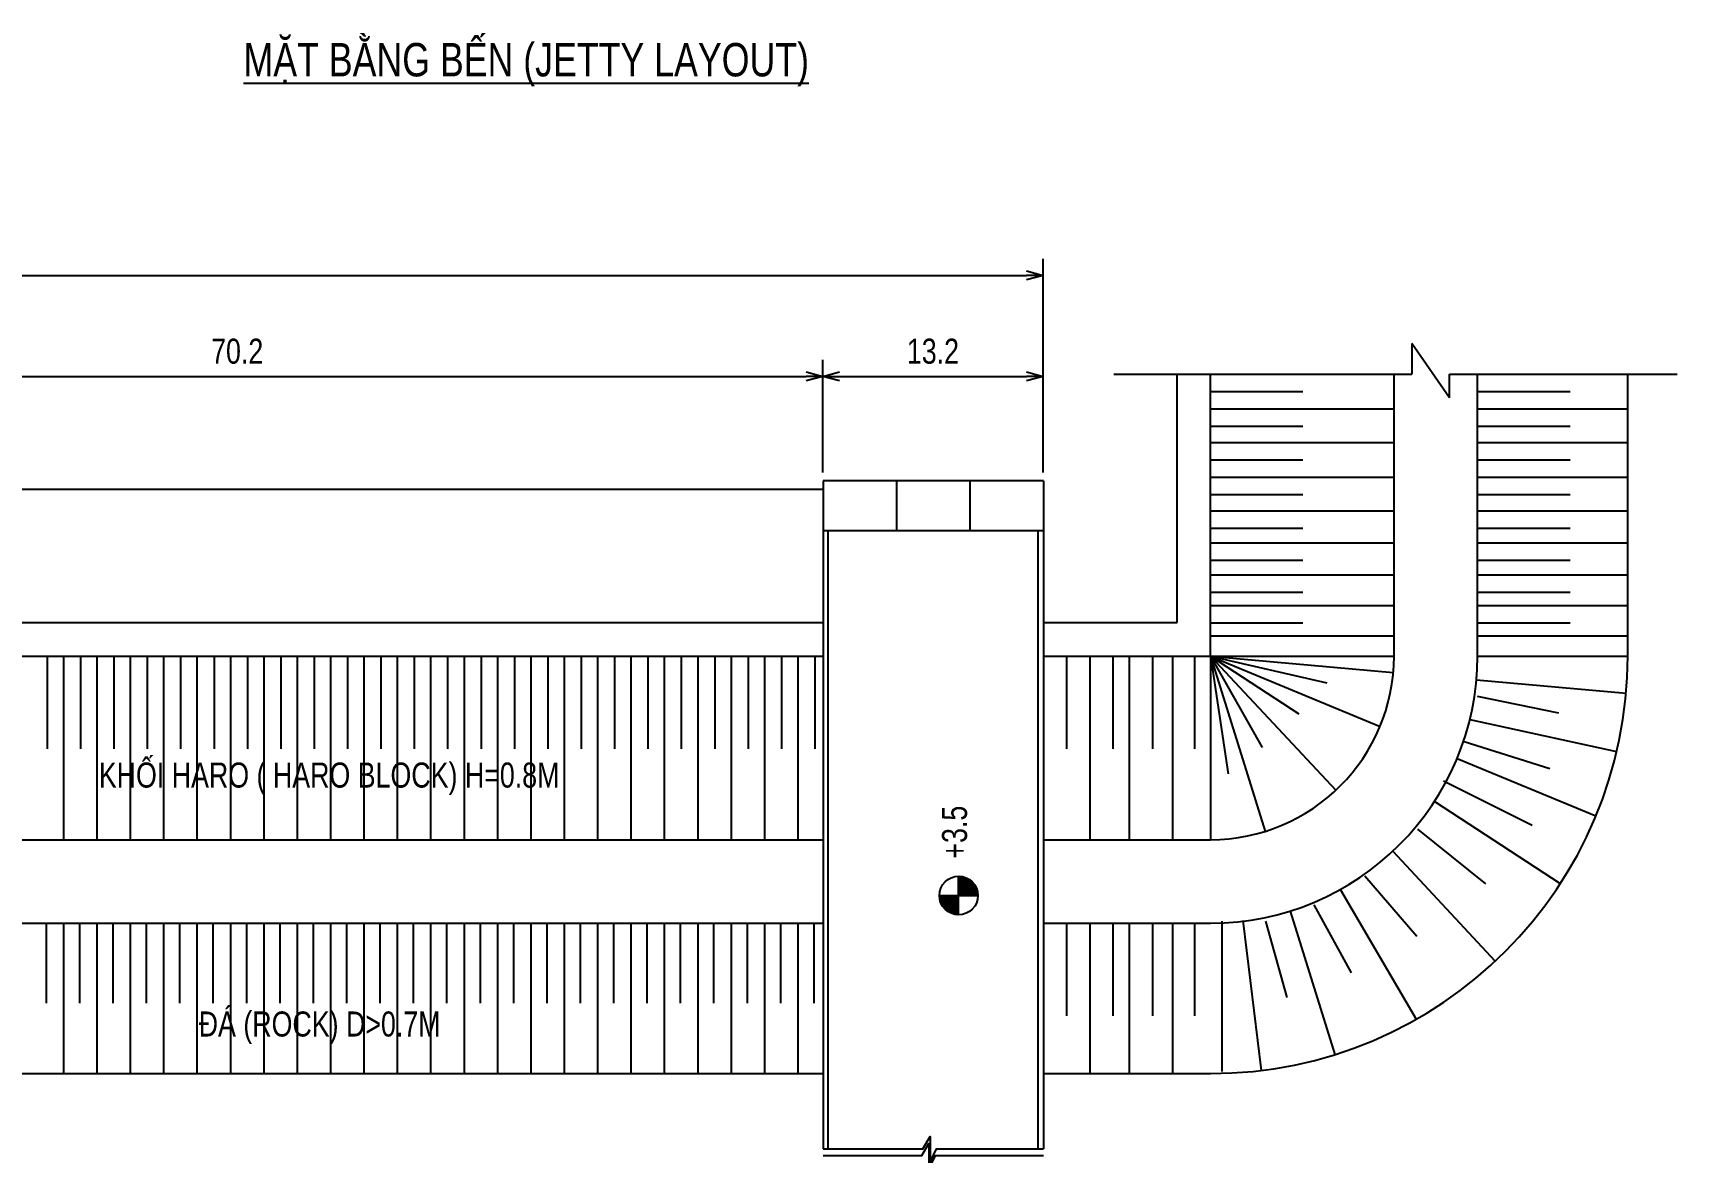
# Model space of a CAD drawing. Header units: millimetres. Extents: x -219544 to 1876052, y -110495 to 144706.
# Drawn here: x -53174 to 45341, y 77679 to 144706 of the extents above; entities that cross this region are included whole.
import ezdxf
from ezdxf.enums import TextEntityAlignment as Align

# ---------------------------------------------------------------- set-up
doc = ezdxf.new("R2010")
doc.units = ezdxf.units.MM
doc.header["$LTSCALE"] = 3
doc.header["$MEASUREMENT"] = 0
doc.layers.get('0').update_dxf_attribs({"linetype": 'CONTINUOUS'})
doc.layers.get('DEFPOINTS').update_dxf_attribs({"linetype": 'CONTINUOUS'})
for name, color, linetype in [('DIM-HATCH', 2, 'CONTINUOUS'), ('FRAME', 1, 'CONTINUOUS'), ('MAINLINE', 1, 'CONTINUOUS'), ('point hai do', 105, 'CONTINUOUS')]:
    doc.layers.add(name, color=color, linetype=linetype)
doc.styles.add('TXT3', font='vn_vni.shx', dxfattribs={"width": 0.8})
doc.dimstyles.get("Standard").update_dxf_attribs({"dimtxt": 1500, "dimasz": 1000, "dimexe": 1000, "dimexo": 500, "dimgap": 750, "dimtad": 1, "dimdec": 1, "dimlfac": 0.001, "dimzin": 0, "dimdsep": 46, "dimtxsty": 'TXT3', "dimblk": 'OPEN30', "dimcen": 1500, "dimadec": 0, "dimazin": 0, "dimtfac": 0.75, "dimtdec": 1, "dimtmove": 2, "dimatfit": 3, "dimldrblk": 'OPEN30', "dimfxl": 1, "dimtolj": 1, "dimtzin": 0, "dimarcsym": 0})

# ---------------------------------------------------------------- blocks, each defined once
blk = doc.blocks.new('_Open30')
at = {"color": 0, "linetype": 'ByBlock', "lineweight": -2}
for p, q in [((-1, 0.268), (0, 0)), ((0, 0), (-1, -0.268)), ((0, 0), (-1, 0))]:
    blk.add_line(p, q, dxfattribs=at)
blk = doc.blocks.new('*D28')
at = {"color": 0, "lineweight": -2}
for p, q in [((-5846, 118381), (-5846, 125135)), ((7354, 118381), (7354, 125135)), ((-4846, 124135), (6354, 124135))]:
    blk.add_line(p, q, dxfattribs=at)
at = {"layer": 'DEFPOINTS', "color": 0}
for p in [(7354, 124135), (-5846, 117881), (7354, 117881)]:
    blk.add_point(p, dxfattribs=at)
at = {"color": 0, "lineweight": -2, "xscale": 1000, "yscale": 1000, "zscale": 1000, "rotation": 180}
blk.add_blockref('_Open30', (-5846, 124135), dxfattribs=at)
at = {"color": 0, "lineweight": -2, "xscale": 1000, "yscale": 1000, "zscale": 1000}
blk.add_blockref('_Open30', (7354, 124135), dxfattribs=at)
at = {"color": 0, "insert": (754, 125635), "char_height": 1500, "attachment_point": 5, "style": 'TXT3'}
blk.add_mtext('\\A1;13.2', dxfattribs=at)
blk = doc.blocks.new('*D88')
at = {"layer": 'DEFPOINTS', "color": 0}
for p in [(-5846, 124135), (-76020, 117881), (-5846, 117881)]:
    blk.add_point(p, dxfattribs=at)
at = {"layer": 'FRAME', "color": 0, "lineweight": -2}
for p, q in [((-76020, 118381), (-76020, 125135)), ((-5846, 118381), (-5846, 125135)), ((-75020, 124135), (-6846, 124135))]:
    blk.add_line(p, q, dxfattribs=at)
at = {"layer": 'FRAME', "color": 0, "lineweight": -2, "xscale": 1000, "yscale": 1000, "zscale": 1000, "rotation": 180}
blk.add_blockref('_Open30', (-76020, 124135), dxfattribs=at)
at = {"layer": 'FRAME', "color": 0, "lineweight": -2, "xscale": 1000, "yscale": 1000, "zscale": 1000}
blk.add_blockref('_Open30', (-5846, 124135), dxfattribs=at)
at = {"layer": 'FRAME', "color": 0, "insert": (-40933, 125635), "char_height": 1500, "attachment_point": 5, "style": 'TXT3'}
blk.add_mtext('\\A1;70.2', dxfattribs=at)
blk = doc.blocks.new('*D89')
at = {"color": 0, "lineweight": -2}
for p, q in [((-172620, 122453), (-172620, 131184)), ((7354, 122453), (7354, 131184)), ((-171620, 130184), (6354, 130184))]:
    blk.add_line(p, q, dxfattribs=at)
at = {"layer": 'DEFPOINTS', "color": 0}
for p in [(7354, 130184), (-172620, 121953), (7354, 121953)]:
    blk.add_point(p, dxfattribs=at)
at = {"color": 0, "lineweight": -2, "xscale": 1000, "yscale": 1000, "zscale": 1000, "rotation": 180}
blk.add_blockref('_Open30', (-172620, 130184), dxfattribs=at)
at = {"color": 0, "lineweight": -2, "xscale": 1000, "yscale": 1000, "zscale": 1000}
blk.add_blockref('_Open30', (7354, 130184), dxfattribs=at)
at = {"color": 0, "insert": (-82633, 131684), "char_height": 1500, "attachment_point": 5, "style": 'TXT3'}
blk.add_mtext('\\A1;180.0', dxfattribs=at)

msp = doc.modelspace()

# ---------------------------------------------------------------- hatches: boundary and pattern name
at = {"layer": 'point hai do'}
h = msp.add_hatch(dxfattribs=at)
h.set_pattern_fill('ANSI31', color=1, scale=375, style=0)
h.set_pattern_definition([(45, (-188141626.155, -677307952.914), (-33.145630368, 33.145630368), [])])
h.paths.add_polyline_path([(2294.16, 91887.77), (2294.16, 93044.94), (1137, 93044.94, 0.41421356)])
h.paths.add_polyline_path([(3451.33, 93044.94, 0.41421356), (2294.16, 94202.1), (2294.16, 93044.94)])

# ---------------------------------------------------------------- linework, layer by layer
at = {"layer": 'DIM-HATCH', "color": 8}
for points in [[(17379.69, 123230.91), (22923.88, 123230.91)], [(33379.69, 123230.91), (38923.88, 123230.91)], [(17379.69, 122191.79), (28340.61, 122191.79)], [(33379.69, 122191.79), (42367.47, 122191.79)], [(17379.69, 121149.13), (22923.88, 121149.13)], [(33379.69, 121149.13), (38923.88, 121149.13)], [(17379.69, 120181.34), (28340.61, 120181.34)], [(33379.69, 120181.34), (42367.47, 120181.34)], [(17379.69, 119138.68), (22923.88, 119138.68)], [(33379.69, 119138.68), (38923.88, 119138.68)], [(17379.69, 118099.55), (28340.61, 118099.55)], [(33379.69, 118099.55), (42367.47, 118099.55)], [(17379.69, 117056.9), (22923.88, 117056.9)], [(33379.69, 117056.9), (38923.88, 117056.9)], [(17379.69, 116089.11), (28340.61, 116089.11)], [(33379.69, 116089.11), (42367.47, 116089.11)], [(17379.69, 115046.45), (22923.88, 115046.45)], [(33379.69, 115046.45), (38923.88, 115046.45)], [(17379.69, 114166.07), (28340.61, 114166.07)], [(33379.69, 114166.07), (42367.47, 114166.07)], [(17379.69, 113123.41), (22923.88, 113123.41)], [(33379.69, 113123.41), (38923.88, 113123.41)], [(17379.69, 112259.11), (28340.61, 112259.11)], [(33379.69, 112259.11), (42367.47, 112259.11)], [(17379.69, 111216.45), (22923.88, 111216.45)], [(17379.69, 110423.48), (28340.61, 110423.48)], [(33379.69, 111216.45), (38923.88, 111216.45)], [(33379.69, 110423.48), (42367.47, 110423.48)], [(17379.69, 109380.82), (22923.88, 109380.82)], [(33379.69, 109380.82), (38923.88, 109380.82)], [(17379.69, 108603.93), (28340.61, 108603.93)], [(33379.69, 108603.93), (42367.47, 108603.93)], [(17379.69, 107386.45), (17379.69, 96386.45)], [(17379.69, 107386.45), (28336, 106407.1)], [(17379.69, 107386.45), (24355.16, 105779.53)], [(17379.69, 107386.45), (27541.53, 103174.93)], [(17379.69, 107386.45), (22675.68, 103927.71)], [(17379.69, 107386.45), (24888.13, 99347.59)], [(17379.69, 107386.45), (20474.98, 101902.28)], [(17379.69, 107386.45), (20660.71, 96887.17)], [(17379.69, 107386.45), (18448.02, 100339.81)], [(-52322.45, 107374.24), (-52322.45, 101830.05)], [(-51341.37, 107374.24), (-51341.37, 96413.31)], [(-50322.45, 107374.24), (-50322.45, 101830.05)], [(-49341.37, 107374.24), (-49341.37, 96413.31)], [(-48322.45, 107374.24), (-48322.45, 101830.05)], [(-47341.37, 107374.24), (-47341.37, 96413.31)], [(-46322.45, 107374.24), (-46322.45, 101830.05)], [(-45341.37, 107374.24), (-45341.37, 96413.31)], [(-44322.45, 107374.24), (-44322.45, 101830.05)], [(-43341.37, 107374.24), (-43341.37, 96413.31)], [(-42322.45, 107374.24), (-42322.45, 101830.05)], [(-41341.37, 107374.24), (-41341.37, 96413.31)], [(-40322.45, 107374.24), (-40322.45, 101830.05)], [(-39341.37, 107374.24), (-39341.37, 96413.31)], [(-38322.45, 107374.24), (-38322.45, 101830.05)], [(-37341.37, 107374.24), (-37341.37, 96413.31)], [(-36322.45, 107374.24), (-36322.45, 101830.05)], [(-35341.37, 107374.24), (-35341.37, 96413.31)], [(-34322.45, 107374.24), (-34322.45, 101830.05)], [(-33341.37, 107374.24), (-33341.37, 96413.31)], [(-32322.45, 107374.24), (-32322.45, 101830.05)], [(-31341.37, 107374.24), (-31341.37, 96413.31)], [(-30322.45, 107374.24), (-30322.45, 101830.05)], [(-29341.37, 107374.24), (-29341.37, 96413.31)], [(-28322.45, 107374.24), (-28322.45, 101830.05)], [(-27341.37, 107374.24), (-27341.37, 96413.31)], [(-26322.45, 107374.24), (-26322.45, 101830.05)], [(-25341.37, 107374.24), (-25341.37, 96413.31)], [(-24322.45, 107374.24), (-24322.45, 101830.05)], [(-23341.37, 107374.24), (-23341.37, 96413.31)], [(-22322.45, 107374.24), (-22322.45, 101830.05)], [(-21341.37, 107374.24), (-21341.37, 96413.31)], [(-20322.45, 107374.24), (-20322.45, 101830.05)], [(-19341.37, 107374.24), (-19341.37, 96413.31)], [(-18322.45, 107374.24), (-18322.45, 101830.05)], [(-17341.37, 107374.24), (-17341.37, 96413.31)], [(-16322.45, 107374.24), (-16322.45, 101830.05)], [(-15341.37, 107374.24), (-15341.37, 96413.31)], [(-14322.45, 107374.24), (-14322.45, 101830.05)], [(-13341.37, 107374.24), (-13341.37, 96413.31)], [(-12322.45, 107374.24), (-12322.45, 101830.05)], [(-11341.37, 107374.24), (-11341.37, 96413.31)], [(-10322.45, 107374.24), (-10322.45, 101830.05)], [(-9341.37, 107374.24), (-9341.37, 96413.31)], [(-8322.45, 107374.24), (-8322.45, 101830.05)], [(-7341.37, 107374.24), (-7341.37, 96413.31)], [(-6322.45, 107374.24), (-6322.45, 101830.05)], [(8756.18, 107374.24), (8756.18, 101830.05)], [(10148.08, 107374.24), (10148.08, 96413.31)], [(12509.96, 107374.24), (12509.96, 96413.31)], [(15115.28, 107374.24), (15115.28, 96413.31)], [(33316.15, 105961.93), (42280.4, 105160.64)], [(33363.69, 104979.06), (38230.79, 103980.01)], [(32926.31, 103580.49), (41716.7, 101667.2)], [(32576.4, 102269.33), (37705.93, 100658.41)], [(32160.55, 101260.61), (40474.79, 97814.82)], [(31351.73, 99909.24), (36656.21, 97249.39)], [(30841.44, 98661.6), (38340.84, 93761.84)], [(29777.14, 97024.69), (33856.95, 93752.96)], [(28301.06, 95693.56), (34444.33, 89116.31)], [(26627.98, 94227.55), (29745.54, 90606.18)], [(25165.95, 93395.48), (29698.08, 85631.98)], [(22152.08, 92114.77), (24836.55, 83524.45)], [(23566.29, 92479.34), (25809.09, 88420.91)], [(-52385.04, 91374.24), (-52385.04, 86603.96)], [(-51342.8, 91374.24), (-51342.8, 82386.45)], [(-50385.04, 91374.24), (-50385.04, 86603.96)], [(-49342.8, 91374.24), (-49342.8, 82386.45)], [(-48385.04, 91374.24), (-48385.04, 86603.96)], [(-47342.8, 91374.24), (-47342.8, 82386.45)], [(-46385.04, 91374.24), (-46385.04, 86603.96)], [(-45342.8, 91374.24), (-45342.8, 82386.45)], [(-44385.04, 91374.24), (-44385.04, 86603.96)], [(-43342.8, 91374.24), (-43342.8, 82386.45)], [(-42385.04, 91374.24), (-42385.04, 86603.96)], [(-41342.8, 91374.24), (-41342.8, 82386.45)], [(-40385.04, 91374.24), (-40385.04, 86603.96)], [(-39342.8, 91374.24), (-39342.8, 82386.45)], [(-38385.04, 91374.24), (-38385.04, 86603.96)], [(-37342.8, 91374.24), (-37342.8, 82386.45)], [(-36385.04, 91374.24), (-36385.04, 86603.96)], [(-35342.8, 91374.24), (-35342.8, 82386.45)], [(-34385.04, 91374.24), (-34385.04, 86603.96)], [(-33342.8, 91374.24), (-33342.8, 82386.45)], [(-32385.04, 91374.24), (-32385.04, 86603.96)], [(-31342.8, 91374.24), (-31342.8, 82386.45)], [(-30385.04, 91374.24), (-30385.04, 86603.96)], [(-29342.8, 91374.24), (-29342.8, 82386.45)], [(-28385.04, 91374.24), (-28385.04, 86603.96)], [(-27342.8, 91374.24), (-27342.8, 82386.45)], [(-26385.04, 91374.24), (-26385.04, 86603.96)], [(-25342.8, 91374.24), (-25342.8, 82386.45)], [(-24385.04, 91374.24), (-24385.04, 86603.96)], [(-23342.8, 91374.24), (-23342.8, 82386.45)], [(-22385.04, 91374.24), (-22385.04, 86603.96)], [(-21342.8, 91374.24), (-21342.8, 82386.45)], [(-20385.04, 91374.24), (-20385.04, 86603.96)], [(-19342.8, 91374.24), (-19342.8, 82386.45)], [(-18385.04, 91374.24), (-18385.04, 86603.96)], [(-17342.8, 91374.24), (-17342.8, 82386.45)], [(-16385.04, 91374.24), (-16385.04, 86603.96)], [(-15342.8, 91374.24), (-15342.8, 82386.45)], [(-14385.04, 91374.24), (-14385.04, 86603.96)], [(-13342.8, 91374.24), (-13342.8, 82386.45)], [(-12385.04, 91374.24), (-12385.04, 86603.96)], [(-11342.8, 91374.24), (-11342.8, 82386.45)], [(-10385.04, 91374.24), (-10385.04, 86603.96)], [(-9342.8, 91374.24), (-9342.8, 82386.45)], [(-8385.04, 91374.24), (-8385.04, 86603.96)], [(-7342.8, 91374.24), (-7342.8, 82386.45)], [(-6385.04, 91374.24), (-6385.04, 86603.96)], [(8756.18, 91374.24), (8756.18, 85830.05)], [(10148.08, 91374.24), (10148.08, 82386.45)], [(11536.46, 91374.24), (11536.46, 85830.05)], [(12509.96, 91374.24), (12509.96, 82386.45)], [(13898.33, 91374.24), (13898.33, 85830.05)], [(15115.28, 91374.24), (15115.28, 82386.45)], [(16416.18, 91374.24), (16416.18, 85830.05)], [(18058.45, 91499.49), (18058.45, 82499.49)], [(19316.72, 91543.66), (20416.18, 82571.54)], [(20679.56, 91517.82), (21960.11, 86934.93)]]:
    msp.add_lwpolyline(points, dxfattribs=at)
at = {"layer": 'DIM-HATCH', "color": 7}
for points in [[(11536.46, 107374.24), (11536.46, 101830.05)], [(13898.33, 107374.24), (13898.33, 101830.05)], [(16416.18, 107374.24), (16416.18, 101830.05)]]:
    msp.add_lwpolyline(points, dxfattribs=at)
at = {"layer": 'MAINLINE', "color": 8}
for p, q in [((29446.5, 126114.4), (29446.5, 124275.17)), ((31712.14, 122848.25), (29446.5, 126114.4)), ((31712.14, 122848.25), (31712.14, 124275.17))]:
    msp.add_line(p, q, dxfattribs=at)
at = {"layer": 'MAINLINE', "color": 1}
for p, q in [((7379.69, 117881.47), (-5820.31, 117881.47)), ((7379.69, 114881.47), (-5820.31, 114881.47))]:
    msp.add_line(p, q, dxfattribs=at)
at = {"layer": 'MAINLINE', "color": 8}
for points in [[(11590.67, 124275.17), (29446.5, 124275.17)], [(31712.14, 124275.17), (45340.67, 124275.17)], [(17379.69, 107386.45), (28379.69, 107386.45)], [(33379.69, 107386.45), (42379.69, 107386.45)]]:
    msp.add_lwpolyline(points, dxfattribs=at)
at = {"layer": 'MAINLINE', "color": 4}
for points in [[(15379.69, 109386.45), (15379.69, 124275.17)], [(-76020.31, 117386.45), (-37616.38, 117386.45)], [(-37616.38, 117386.45), (-5820.31, 117386.45)], [(-76020.31, 109386.45), (-37616.38, 109386.45)], [(-37616.38, 109386.45), (-5820.31, 109386.45)], [(7379.69, 109386.45), (15379.69, 109386.45)], [(-5820.31, 77881.28), (157.39, 77881.28), (586.72, 78606.47), (586.72, 77070.77), (971.32, 77881.28), (7379.69, 77881.28)], [(-5820.31, 77476.26), (84.72, 77476.26), (514.05, 78201.45), (514.05, 76665.76), (898.65, 77476.26), (7379.69, 77476.26)]]:
    msp.add_lwpolyline(points, dxfattribs=at)
at = {"layer": 'MAINLINE', "color": 1}
for points in [[(17379.69, 107386.45), (17379.69, 124275.17)], [(-5820.31, 117881.47), (-5820.31, 77881.28)], [(-1420.31, 114881.47), (-1420.31, 117881.47)], [(2979.69, 114881.47), (2979.69, 117881.47)], [(7379.69, 117881.47), (7379.69, 77881.28)], [(-5553.31, 114881.47), (-5553.31, 77881.28)], [(7029.69, 114881.47), (7029.69, 77881.28)], [(7379.69, 107386.45), (17379.69, 107386.45)]]:
    msp.add_lwpolyline(points, dxfattribs=at)
at = {"layer": 'MAINLINE', "color": 2}
for points in [[(28379.69, 107386.45), (28379.69, 124275.17)], [(33379.69, 107386.45), (33379.69, 124275.17)], [(42379.69, 107386.45), (42379.69, 124275.17)], [(-76020.31, 96386.45), (-37616.38, 96386.45)], [(-37616.38, 96386.45), (-5820.31, 96386.45)], [(7379.69, 96386.45), (17379.69, 96386.45)], [(-76020.31, 91386.45), (-37616.38, 91386.45)], [(-37616.38, 91386.45), (-5820.31, 91386.45)], [(7379.69, 91386.45), (17379.69, 91386.45)], [(-76020.31, 82386.45), (-37342.8, 82386.45)], [(-37342.8, 82386.45), (-5820.31, 82386.45)], [(7379.69, 82386.45), (17379.69, 82386.45)]]:
    msp.add_lwpolyline(points, dxfattribs=at)
at = {"layer": 'MAINLINE'}
for points in [[(-76020.31, 107386.45), (-37616.38, 107386.45)], [(-37616.38, 107386.45), (-5820.31, 107386.45)]]:
    msp.add_lwpolyline(points, dxfattribs=at)
at = {"layer": 'MAINLINE', "color": 2}
for radius in [11000, 16000, 25000]:
    msp.add_arc((17379.69, 107386.45), radius, 270, 0, dxfattribs=at)
at = {"layer": 'point hai do', "color": 1}
for p, q in [((2294.16, 91887.77), (2294.16, 94202.1)), ((1137, 93044.94), (3451.33, 93044.94))]:
    msp.add_line(p, q, dxfattribs=at)
msp.add_circle((2294.16, 93044.94), 1157.17, dxfattribs=at)

# ---------------------------------------------------------------- texts
at = {"layer": 'DIM-HATCH', "color": 4, "style": 'TXT3', "width": 0.8}
msp.add_text('%%UMAËT BAÈNG BEÁN (JETTY LAYOUT)', height=2000, dxfattribs=at).set_placement((-23613.81, 142101.81), align=Align.CENTER)
for s, p in [('KHOÁI HARO ( HARO BLOCK) H=0.8M', (-21627.5, 100259.5)), ('ÑAÙ (ROCK) D>0.7M', (-28750.84, 85350.29))]:
    msp.add_text(s, height=1500, dxfattribs=at).set_placement(p, align=Align.MIDDLE_RIGHT)
at = {"layer": 'FRAME', "color": 4, "insert": (1294.49, 95255.03), "char_height": 1500, "width": 18712.301, "attachment_point": 1, "rotation": 90, "style": 'TXT3'}
msp.add_mtext('+3.5', dxfattribs=at)

# ---------------------------------------------------------------- dimensions: what is measured, and where the dimension line sits
at = {"color": 4}
for base, p1, p2, picture, middle in [((7353.86, 130184.38), (-172620.31, 121952.95), (7353.86, 121952.95), '*D89', (-82633.23, 131684.38)), ((7353.86, 124134.63), (-5846.14, 117881.47), (7353.86, 117881.47), '*D28', (753.86, 125634.63))]:
    dim = msp.add_linear_dim(base=base, p1=p1, p2=p2, dimstyle='STANDARD', dxfattribs=at)
    dim.commit()
    dim.dimension.update_dxf_attribs({"geometry": picture, "text_midpoint": middle})
at = {"layer": 'FRAME', "color": 4}
dim = msp.add_aligned_dim(p1=(-76020.31, 117881.47), p2=(-5846.14, 117881.47), distance=6253.16, dimstyle='STANDARD', dxfattribs=at)
dim.commit()
dim.dimension.update_dxf_attribs({"geometry": '*D88', "text_midpoint": (-40933.23, 125634.63)})

doc.saveas('drawing.dxf')
